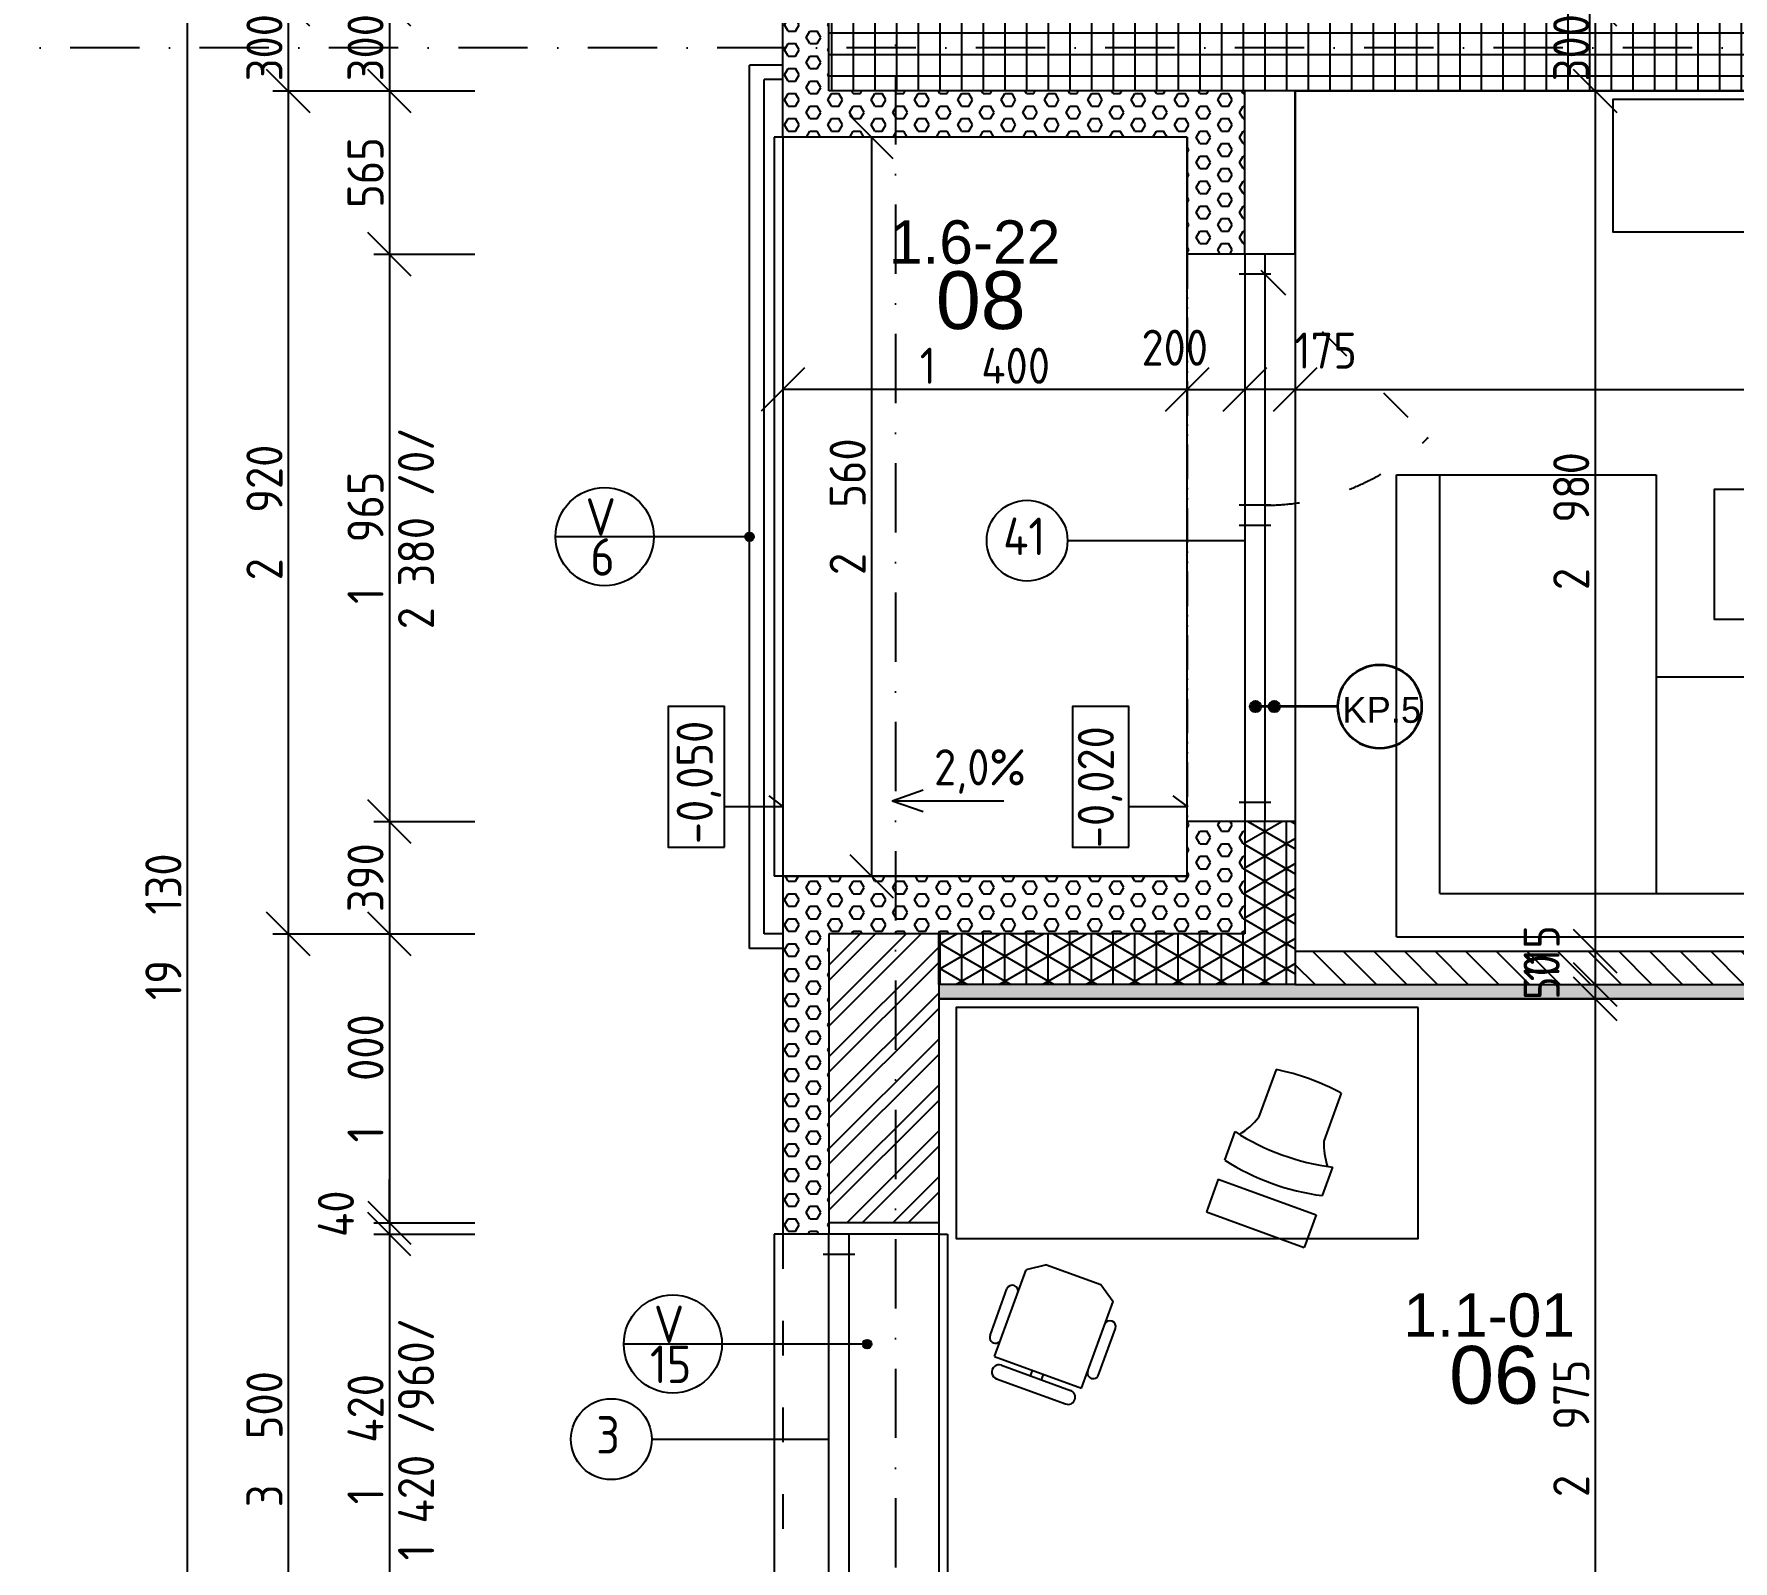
# Model space of a CAD drawing. Extents: x 4511820 to 5180432, y -1526536 to -944957.
# Drawn here: x 5024488 to 5030372, y -1324147 to -1318858 of the extents above; entities that cross this region are included whole.
import ezdxf

# ---------------------------------------------------------------- set-up
doc = ezdxf.new("R2010")
doc.units = 0
doc.header["$MEASUREMENT"] = 0
for name, pattern in [('ACAD_ISO03W100', [30, 12, -18]), ('ACAD_ISO12W100', [22, 12, -3, 0.5, -3, 0.5, -3]), ('BODKOCIARKOVANA_3', [5.6, 3, -1.3, 0, -1.3])]:
    doc.linetypes.add(name, pattern=pattern)
doc.layers.get('0').update_dxf_attribs({"linetype": 'CONTINUOUS'})
doc.layers.get('Defpoints').update_dxf_attribs({"color": 61, "linetype": 'CONTINUOUS'})
for name, color, linetype in [('KÓTY', 4, 'CONTINUOUS'), ('MÚRY', 1, 'CONTINUOUS'), ('OKNÁ', 143, 'CONTINUOUS'), ('osi', 253, 'CONTINUOUS'), ('Plochy', 41, 'CONTINUOUS'), ('POPIS', 7, 'CONTINUOUS'), ('POZEMOK', 7, 'CONTINUOUS'), ('TENKÁ', 7, 'CONTINUOUS'), ('ZARIADENIE', 47, 'CONTINUOUS'), ('ŠRAFY', 82, 'CONTINUOUS')]:
    doc.layers.add(name, color=color, linetype=linetype)
doc.layers.add('preklady', color=74, linetype='CONTINUOUS', lineweight=35)
doc.styles.add('ARIAL', font='arial.ttf')
doc.styles.add('STYLE1', font='isocp.shx')
doc.dimstyles.new('STANDARD-50', dxfattribs={"dimtxt": 125, "dimasz": 150, "dimexe": 10, "dimexo": 200, "dimgap": 20, "dimtad": 1, "dimdsep": 46, "dimlunit": 6, "dimtxsty": 'STYLE1', "dimblk1": 'OBLIQUE', "dimblk2": 'OBLIQUE', "dimsah": 1, "dimcen": 2.5, "dimse1": 1, "dimse2": 1, "dimadec": 0, "dimazin": 0, "dimtfac": 1, "dimtmove": 1, "dimatfit": 3, "dimldrblk": 'OBLIQUE', "dimfxl": 1, "dimtolj": 1, "dimtzin": 0, "dimarcsym": 0})
pattern_1 = [(0, (0, -175781), (0, 43.3012702), [25, -50]), (120, (0, -175781), (-37.5, -21.6506351), [25, -50]), (60, (25, -175781), (-37.5, 21.6506351), [25, -50])]

# ---------------------------------------------------------------- blocks, each defined once
blk = doc.blocks.new('_OBLIQUE')
at = {"color": 0, "linetype": 'ByBlock'}
blk.add_line((-0.5, -0.5), (0.5, 0.5), dxfattribs=at)
blk = doc.blocks.new('*D22311')
at = {"layer": 'Defpoints', "color": 0}
for p in [(5028092.5, -1312385.2), (5025018.5, -1331515.2), (5028252.5, -1331515.2)]:
    blk.add_point(p, dxfattribs=at)
at = {"layer": 'KÓTY', "color": 0, "lineweight": -2}
blk.add_line((5025018.5, -1312385.2), (5025018.5, -1331515.2), dxfattribs=at)
at = {"layer": 'KÓTY', "color": 0, "linetype": 'ByBlock', "lineweight": -2, "xscale": 150, "yscale": 150, "zscale": 150}
for p, rotation in [((5025018.5, -1312385.2), 90), ((5025018.5, -1331515.2), 270)]:
    blk.add_blockref('_OBLIQUE', p, dxfattribs=dict(at, rotation=rotation))
at = {"layer": 'KÓTY', "color": 0, "insert": (5024936, -1321950.2), "char_height": 125, "attachment_point": 5, "rotation": 90, "style": 'STYLE1'}
blk.add_mtext('\\A1;19ﾠ130', dxfattribs=at)
blk = doc.blocks.new('*D22318')
at = {"layer": 'Defpoints', "color": 0}
for p in [(5028252.5, -1318755.2), (5025368.5, -1319055.2), (5028252.5, -1319055.2)]:
    blk.add_point(p, dxfattribs=at)
at = {"layer": 'KÓTY', "color": 0, "lineweight": -2}
blk.add_line((5025368.5, -1318755.2), (5025368.5, -1319055.2), dxfattribs=at)
at = {"layer": 'KÓTY', "color": 0, "linetype": 'ByBlock', "lineweight": -2, "xscale": 150, "yscale": 150, "zscale": 150}
for p, rotation in [((5025368.5, -1318755.2), 90), ((5025368.5, -1319055.2), 270)]:
    blk.add_blockref('_OBLIQUE', p, dxfattribs=dict(at, rotation=rotation))
at = {"layer": 'KÓTY', "color": 0, "insert": (5025286, -1318905.2), "char_height": 125, "attachment_point": 5, "rotation": 90, "style": 'STYLE1'}
blk.add_mtext('\\A1;300', dxfattribs=at)
blk = doc.blocks.new('*D22319')
at = {"layer": 'Defpoints', "color": 0}
for p in [(5028252.5, -1319055.2), (5025368.5, -1321975.2), (5028252.5, -1321975.2)]:
    blk.add_point(p, dxfattribs=at)
at = {"layer": 'KÓTY', "color": 0, "lineweight": -2}
blk.add_line((5025368.5, -1319055.2), (5025368.5, -1321975.2), dxfattribs=at)
at = {"layer": 'KÓTY', "color": 0, "linetype": 'ByBlock', "lineweight": -2, "xscale": 150, "yscale": 150, "zscale": 150}
for p, rotation in [((5025368.5, -1319055.2), 90), ((5025368.5, -1321975.2), 270)]:
    blk.add_blockref('_OBLIQUE', p, dxfattribs=dict(at, rotation=rotation))
at = {"layer": 'KÓTY', "color": 0, "insert": (5025286, -1320515.2), "char_height": 125, "attachment_point": 5, "rotation": 90, "style": 'STYLE1'}
blk.add_mtext('\\A1;2ﾠ920', dxfattribs=at)
blk = doc.blocks.new('*D22320')
at = {"layer": 'Defpoints', "color": 0}
for p in [(5028252.5, -1321975.2), (5025368.5, -1325475.2), (5028252.5, -1325475.2)]:
    blk.add_point(p, dxfattribs=at)
at = {"layer": 'KÓTY', "color": 0, "lineweight": -2}
blk.add_line((5025368.5, -1321975.2), (5025368.5, -1325475.2), dxfattribs=at)
at = {"layer": 'KÓTY', "color": 0, "linetype": 'ByBlock', "lineweight": -2, "xscale": 150, "yscale": 150, "zscale": 150}
for p, rotation in [((5025368.5, -1321975.2), 90), ((5025368.5, -1325475.2), 270)]:
    blk.add_blockref('_OBLIQUE', p, dxfattribs=dict(at, rotation=rotation))
at = {"layer": 'KÓTY', "color": 0, "insert": (5025286, -1323725.2), "char_height": 125, "attachment_point": 5, "rotation": 90, "style": 'STYLE1'}
blk.add_mtext('\\A1;3ﾠ500', dxfattribs=at)
blk = doc.blocks.new('*D22327')
at = {"layer": 'Defpoints', "color": 0}
for p in [(5029692.5, -1318755.2), (5025718.5, -1319055.2), (5029692.5, -1319055.2)]:
    blk.add_point(p, dxfattribs=at)
at = {"layer": 'KÓTY', "color": 0, "lineweight": -2}
blk.add_line((5025718.5, -1318755.2), (5025718.5, -1319055.2), dxfattribs=at)
at = {"layer": 'KÓTY', "color": 0, "linetype": 'ByBlock', "lineweight": -2, "xscale": 150, "yscale": 150, "zscale": 150}
for p, rotation in [((5025718.5, -1318755.2), 90), ((5025718.5, -1319055.2), 270)]:
    blk.add_blockref('_OBLIQUE', p, dxfattribs=dict(at, rotation=rotation))
at = {"layer": 'KÓTY', "color": 0, "insert": (5025636, -1318905.2), "char_height": 125, "attachment_point": 5, "rotation": 90, "style": 'STYLE1'}
blk.add_mtext('\\A1;300', dxfattribs=at)
blk = doc.blocks.new('*D22330')
at = {"layer": 'Defpoints', "color": 0}
for p in [(5029680, -1321585.2), (5025718.5, -1321975.2), (5029692.5, -1321975.2)]:
    blk.add_point(p, dxfattribs=at)
at = {"layer": 'KÓTY', "color": 0, "lineweight": -2}
blk.add_line((5025718.5, -1321585.2), (5025718.5, -1321975.2), dxfattribs=at)
at = {"layer": 'KÓTY', "color": 0, "linetype": 'ByBlock', "lineweight": -2, "xscale": 150, "yscale": 150, "zscale": 150}
for p, rotation in [((5025718.5, -1321585.2), 90), ((5025718.5, -1321975.2), 270)]:
    blk.add_blockref('_OBLIQUE', p, dxfattribs=dict(at, rotation=rotation))
at = {"layer": 'KÓTY', "color": 0, "insert": (5025636, -1321780.2), "char_height": 125, "attachment_point": 5, "rotation": 90, "style": 'STYLE1'}
blk.add_mtext('\\A1;390', dxfattribs=at)
blk = doc.blocks.new('*D22331')
at = {"layer": 'Defpoints', "color": 0}
for p in [(5029692.5, -1321975.2), (5025718.5, -1322975.2), (5028442.5, -1322975.2)]:
    blk.add_point(p, dxfattribs=at)
at = {"layer": 'KÓTY', "color": 0, "lineweight": -2}
blk.add_line((5025718.5, -1321975.2), (5025718.5, -1322975.2), dxfattribs=at)
at = {"layer": 'KÓTY', "color": 0, "linetype": 'ByBlock', "lineweight": -2, "xscale": 150, "yscale": 150, "zscale": 150}
for p, rotation in [((5025718.5, -1321975.2), 90), ((5025718.5, -1322975.2), 270)]:
    blk.add_blockref('_OBLIQUE', p, dxfattribs=dict(at, rotation=rotation))
at = {"layer": 'KÓTY', "color": 0, "insert": (5025636, -1322475.2), "char_height": 125, "attachment_point": 5, "rotation": 90, "style": 'STYLE1'}
blk.add_mtext('\\A1;1ﾠ000', dxfattribs=at)
blk = doc.blocks.new('*D22332')
at = {"layer": 'Defpoints', "color": 0}
for p in [(5025718.5, -1323015.2), (5028252.5, -1323015.2), (5028442.5, -1322975.2)]:
    blk.add_point(p, dxfattribs=at)
at = {"layer": 'KÓTY', "color": 0, "lineweight": -2}
for p, q in [((5025718.5, -1322975.2), (5025718.5, -1322825.2)), ((5025718.5, -1322975.2), (5025718.5, -1323015.2)), ((5025718.5, -1323015.2), (5025718.5, -1323165.2))]:
    blk.add_line(p, q, dxfattribs=at)
at = {"layer": 'KÓTY', "color": 0, "linetype": 'ByBlock', "lineweight": -2, "xscale": 150, "yscale": 150, "zscale": 150}
for p, rotation in [((5025718.5, -1322975.2), 270), ((5025718.5, -1323015.2), 90)]:
    blk.add_blockref('_OBLIQUE', p, dxfattribs=dict(at, rotation=rotation))
at = {"layer": 'KÓTY', "color": 0, "insert": (5025533.5, -1322944.4), "char_height": 125, "attachment_point": 5, "rotation": 90, "style": 'STYLE1'}
blk.add_mtext('\\A1;40', dxfattribs=at)
blk = doc.blocks.new('*D22333')
at = {"layer": 'Defpoints', "color": 0}
for p in [(5028252.5, -1323015.2), (5025718.5, -1324435.2), (5028252.5, -1324435.2)]:
    blk.add_point(p, dxfattribs=at)
at = {"layer": 'KÓTY', "color": 0, "lineweight": -2}
blk.add_line((5025718.5, -1323015.2), (5025718.5, -1324435.2), dxfattribs=at)
at = {"layer": 'KÓTY', "color": 0, "linetype": 'ByBlock', "lineweight": -2, "xscale": 150, "yscale": 150, "zscale": 150}
for p, rotation in [((5025718.5, -1323015.2), 90), ((5025718.5, -1324435.2), 270)]:
    blk.add_blockref('_OBLIQUE', p, dxfattribs=dict(at, rotation=rotation))
at = {"layer": 'KÓTY', "color": 0, "insert": (5025636, -1323725.2), "char_height": 125, "attachment_point": 5, "rotation": 90, "style": 'STYLE1'}
blk.add_mtext('\\A1;1ﾠ420', dxfattribs=at)
blk = doc.blocks.new('SESACKA ROH1')
at = {"layer": 'ZARIADENIE', "color": 30, "ltscale": 0.25}
for p, q in [((4444944, -1318705.2), (4444944, -1317105.2)), ((4444944, -1317105.2), (4445844, -1317105.2)), ((4445094, -1318555.2), (4445094, -1317105.2)), ((4445844, -1317105.2), (4445844, -1317805.2)), ((4447444, -1317805.2), (4445844, -1317805.2)), ((4445844, -1317805.2), (4445844, -1318555.2)), ((4446569, -1317805.2), (4446569, -1318555.2)), ((4447294, -1318555.2), (4447294, -1317805.2)), ((4447444, -1318705.2), (4447444, -1317805.2)), ((4445094, -1318555.2), (4447294, -1318555.2)), ((4444944, -1318705.2), (4447444, -1318705.2))]:
    blk.add_line(p, q, dxfattribs=at)
at = {"layer": 'ZARIADENIE', "color": 45, "ltscale": 0.25}
blk.add_lwpolyline([(4447044, -1317155.2), (4446044, -1317155.2), (4446044, -1317605.2), (4447044, -1317605.2)], close=True, dxfattribs=at)
blk = doc.blocks.new('*D22544')
at = {"layer": 'Defpoints', "color": 0}
for p in [(5027781, -1319215.2), (5027388, -1321775.2), (5027781, -1321775.2)]:
    blk.add_point(p, dxfattribs=at)
at = {"layer": 'KÓTY', "color": 0, "lineweight": -2}
blk.add_line((5027388, -1319215.2), (5027388, -1321775.2), dxfattribs=at)
at = {"layer": 'KÓTY', "color": 0, "linetype": 'ByBlock', "lineweight": -2, "xscale": 150, "yscale": 150, "zscale": 150}
for p, rotation in [((5027388, -1319215.2), 90), ((5027388, -1321775.2), 270)]:
    blk.add_blockref('_OBLIQUE', p, dxfattribs=dict(at, rotation=rotation))
at = {"layer": 'KÓTY', "color": 0, "insert": (5027305.5, -1320495.2), "char_height": 125, "attachment_point": 5, "rotation": 90, "style": 'STYLE1'}
blk.add_mtext('\\A1;2ﾠ560', dxfattribs=at)
blk = doc.blocks.new('*D23213')
at = {"layer": 'Defpoints', "color": 0}
for p in [(5029894, -1318755.2), (5029894, -1319055.2), (5029894, -1319055.2)]:
    blk.add_point(p, dxfattribs=at)
at = {"layer": 'KÓTY', "color": 0, "lineweight": -2}
blk.add_line((5029894, -1318755.2), (5029894, -1319055.2), dxfattribs=at)
at = {"layer": 'KÓTY', "color": 0, "linetype": 'ByBlock', "lineweight": -2, "xscale": 150, "yscale": 150, "zscale": 150}
for p, rotation in [((5029894, -1318755.2), 90), ((5029894, -1319055.2), 270)]:
    blk.add_blockref('_OBLIQUE', p, dxfattribs=dict(at, rotation=rotation))
at = {"layer": 'KÓTY', "color": 0, "insert": (5029811.5, -1318905.2), "char_height": 125, "attachment_point": 5, "rotation": 90, "style": 'STYLE1'}
blk.add_mtext('\\A1;300', dxfattribs=at)
blk = doc.blocks.new('*D23214')
at = {"layer": 'Defpoints', "color": 0}
for p in [(5029894, -1319055.2), (5029894, -1322035.2), (5029894, -1322035.2)]:
    blk.add_point(p, dxfattribs=at)
at = {"layer": 'KÓTY', "color": 0, "lineweight": -2}
blk.add_line((5029894, -1319055.2), (5029894, -1322035.2), dxfattribs=at)
at = {"layer": 'KÓTY', "color": 0, "linetype": 'ByBlock', "lineweight": -2, "xscale": 150, "yscale": 150, "zscale": 150}
for p, rotation in [((5029894, -1319055.2), 90), ((5029894, -1322035.2), 270)]:
    blk.add_blockref('_OBLIQUE', p, dxfattribs=dict(at, rotation=rotation))
at = {"layer": 'KÓTY', "color": 0, "insert": (5029811.5, -1320545.2), "char_height": 125, "attachment_point": 5, "rotation": 90, "style": 'STYLE1'}
blk.add_mtext('\\A1;2ﾠ980', dxfattribs=at)
blk = doc.blocks.new('*D23215')
at = {"layer": 'Defpoints', "color": 0}
for p in [(5029894, -1322035.2), (5029894, -1322150.2), (5029894, -1322150.2)]:
    blk.add_point(p, dxfattribs=at)
at = {"layer": 'KÓTY', "color": 0, "lineweight": -2}
blk.add_line((5029894, -1322035.2), (5029894, -1322150.2), dxfattribs=at)
at = {"layer": 'KÓTY', "color": 0, "linetype": 'ByBlock', "lineweight": -2, "xscale": 150, "yscale": 150, "zscale": 150}
for p, rotation in [((5029894, -1322035.2), 90), ((5029894, -1322150.2), 270)]:
    blk.add_blockref('_OBLIQUE', p, dxfattribs=dict(at, rotation=rotation))
at = {"layer": 'KÓTY', "color": 0, "insert": (5029709, -1322041.9), "char_height": 125, "attachment_point": 5, "rotation": 90, "style": 'STYLE1'}
blk.add_mtext('\\A1;115', dxfattribs=at)
blk = doc.blocks.new('*D23216')
at = {"layer": 'Defpoints', "color": 0}
for p in [(5029894, -1322150.2), (5029894, -1322200.2), (5029894, -1322200.2)]:
    blk.add_point(p, dxfattribs=at)
at = {"layer": 'KÓTY', "color": 0, "lineweight": -2}
blk.add_line((5029894, -1322150.2), (5029894, -1322200.2), dxfattribs=at)
at = {"layer": 'KÓTY', "color": 0, "linetype": 'ByBlock', "lineweight": -2, "xscale": 150, "yscale": 150, "zscale": 150}
for p, rotation in [((5029894, -1322150.2), 90), ((5029894, -1322200.2), 270)]:
    blk.add_blockref('_OBLIQUE', p, dxfattribs=dict(at, rotation=rotation))
at = {"layer": 'KÓTY', "color": 0, "insert": (5029709, -1322124.4), "char_height": 125, "attachment_point": 5, "rotation": 90, "style": 'STYLE1'}
blk.add_mtext('\\A1;50', dxfattribs=at)
blk = doc.blocks.new('*D23217')
at = {"layer": 'Defpoints', "color": 0}
for p in [(5029894, -1322200.2), (5029894, -1325175.2), (5029894, -1325175.2)]:
    blk.add_point(p, dxfattribs=at)
at = {"layer": 'KÓTY', "color": 0, "lineweight": -2}
blk.add_line((5029894, -1322200.2), (5029894, -1325175.2), dxfattribs=at)
at = {"layer": 'KÓTY', "color": 0, "linetype": 'ByBlock', "lineweight": -2, "xscale": 150, "yscale": 150, "zscale": 150}
for p, rotation in [((5029894, -1322200.2), 90), ((5029894, -1325175.2), 270)]:
    blk.add_blockref('_OBLIQUE', p, dxfattribs=dict(at, rotation=rotation))
at = {"layer": 'KÓTY', "color": 0, "insert": (5029811.5, -1323687.7), "char_height": 125, "attachment_point": 5, "rotation": 90, "style": 'STYLE1'}
blk.add_mtext('\\A1;2ﾠ975', dxfattribs=at)
blk = doc.blocks.new('*D23301')
at = {"layer": 'Defpoints', "color": 0}
for p in [(5028856, -1319055.2), (5035616, -1319055.2), (5035616, -1320089.5)]:
    blk.add_point(p, dxfattribs=at)
at = {"layer": 'KÓTY', "color": 0, "lineweight": -2}
blk.add_line((5028856, -1320089.5), (5035616, -1320089.5), dxfattribs=at)
at = {"layer": 'KÓTY', "color": 0, "linetype": 'ByBlock', "lineweight": -2, "xscale": 150, "yscale": 150, "zscale": 150, "rotation": 180}
blk.add_blockref('_OBLIQUE', (5028856, -1320089.5), dxfattribs=at)
at = {"layer": 'KÓTY', "color": 0, "linetype": 'ByBlock', "lineweight": -2, "xscale": 150, "yscale": 150, "zscale": 150}
blk.add_blockref('_OBLIQUE', (5035616, -1320089.5), dxfattribs=at)
at = {"layer": 'KÓTY', "color": 0, "insert": (5032236, -1320007), "char_height": 125, "attachment_point": 5, "style": 'STYLE1'}
blk.add_mtext('\\A1;6ﾠ760', dxfattribs=at)
blk = doc.blocks.new('*D23302')
at = {"layer": 'Defpoints', "color": 0}
for p in [(5028681, -1320089.5), (5028681, -1320089.5), (5028856, -1320089.5)]:
    blk.add_point(p, dxfattribs=at)
at = {"layer": 'KÓTY', "color": 0, "lineweight": -2}
blk.add_line((5028856, -1320089.5), (5028681, -1320089.5), dxfattribs=at)
at = {"layer": 'KÓTY', "color": 0, "linetype": 'ByBlock', "lineweight": -2, "xscale": 150, "yscale": 150, "zscale": 150, "rotation": 180}
blk.add_blockref('_OBLIQUE', (5028681, -1320089.5), dxfattribs=at)
at = {"layer": 'KÓTY', "color": 0, "linetype": 'ByBlock', "lineweight": -2, "xscale": 150, "yscale": 150, "zscale": 150}
blk.add_blockref('_OBLIQUE', (5028856, -1320089.5), dxfattribs=at)
at = {"layer": 'KÓTY', "color": 0, "insert": (5028961, -1319954.5), "char_height": 125, "attachment_point": 5, "style": 'STYLE1'}
blk.add_mtext('\\A1;175', dxfattribs=at)
blk = doc.blocks.new('*D23303')
at = {"layer": 'Defpoints', "color": 0}
for p in [(5027081, -1319620.2), (5028481, -1319620.2), (5027081, -1320089.5)]:
    blk.add_point(p, dxfattribs=at)
at = {"layer": 'KÓTY', "color": 0, "lineweight": -2}
blk.add_line((5028481, -1320089.5), (5027081, -1320089.5), dxfattribs=at)
at = {"layer": 'KÓTY', "color": 0, "linetype": 'ByBlock', "lineweight": -2, "xscale": 150, "yscale": 150, "zscale": 150, "rotation": 180}
blk.add_blockref('_OBLIQUE', (5027081, -1320089.5), dxfattribs=at)
at = {"layer": 'KÓTY', "color": 0, "linetype": 'ByBlock', "lineweight": -2, "xscale": 150, "yscale": 150, "zscale": 150}
blk.add_blockref('_OBLIQUE', (5028481, -1320089.5), dxfattribs=at)
at = {"layer": 'KÓTY', "color": 0, "insert": (5027781, -1320007), "char_height": 125, "attachment_point": 5, "style": 'STYLE1'}
blk.add_mtext('\\A1;1ﾠ400', dxfattribs=at)
blk = doc.blocks.new('*D23304')
at = {"layer": 'Defpoints', "color": 0}
for p in [(5028481, -1319620.2), (5028681, -1319620.2), (5028681, -1320089.5)]:
    blk.add_point(p, dxfattribs=at)
at = {"layer": 'KÓTY', "color": 0, "lineweight": -2}
blk.add_line((5028481, -1320089.5), (5028681, -1320089.5), dxfattribs=at)
at = {"layer": 'KÓTY', "color": 0, "linetype": 'ByBlock', "lineweight": -2, "xscale": 150, "yscale": 150, "zscale": 150, "rotation": 180}
blk.add_blockref('_OBLIQUE', (5028481, -1320089.5), dxfattribs=at)
at = {"layer": 'KÓTY', "color": 0, "linetype": 'ByBlock', "lineweight": -2, "xscale": 150, "yscale": 150, "zscale": 150}
blk.add_blockref('_OBLIQUE', (5028681, -1320089.5), dxfattribs=at)
at = {"layer": 'KÓTY', "color": 0, "insert": (5028438.5, -1319944.5), "char_height": 125, "attachment_point": 5, "style": 'STYLE1'}
blk.add_mtext('\\A1;200', dxfattribs=at)
blk = doc.blocks.new('*D47184')
at = {"layer": 'Defpoints', "color": 0}
for p in [(5028681, -1319055.2), (5025718.5, -1319620.2), (5028668.5, -1319620.2)]:
    blk.add_point(p, dxfattribs=at)
at = {"layer": 'KÓTY', "color": 0, "lineweight": -2}
blk.add_line((5025718.5, -1319055.2), (5025718.5, -1319620.2), dxfattribs=at)
at = {"layer": 'KÓTY', "color": 0, "linetype": 'ByBlock', "lineweight": -2, "xscale": 150, "yscale": 150, "zscale": 150}
for p, rotation in [((5025718.5, -1319055.2), 90), ((5025718.5, -1319620.2), 270)]:
    blk.add_blockref('_OBLIQUE', p, dxfattribs=dict(at, rotation=rotation))
at = {"layer": 'KÓTY', "color": 0, "insert": (5025636, -1319337.7), "char_height": 125, "attachment_point": 5, "rotation": 90, "style": 'STYLE1'}
blk.add_mtext('\\A1;565', dxfattribs=at)
blk = doc.blocks.new('*D47185')
at = {"layer": 'Defpoints', "color": 0}
for p in [(5028681, -1319620.2), (5025718.5, -1321585.2), (5028668.5, -1321585.2)]:
    blk.add_point(p, dxfattribs=at)
at = {"layer": 'KÓTY', "color": 0, "lineweight": -2}
blk.add_line((5025718.5, -1319620.2), (5025718.5, -1321585.2), dxfattribs=at)
at = {"layer": 'KÓTY', "color": 0, "linetype": 'ByBlock', "lineweight": -2, "xscale": 150, "yscale": 150, "zscale": 150}
for p, rotation in [((5025718.5, -1319620.2), 90), ((5025718.5, -1321585.2), 270)]:
    blk.add_blockref('_OBLIQUE', p, dxfattribs=dict(at, rotation=rotation))
at = {"layer": 'KÓTY', "color": 0, "insert": (5025636, -1320602.7), "char_height": 125, "attachment_point": 5, "rotation": 90, "style": 'STYLE1'}
blk.add_mtext('\\A1;1ﾠ965', dxfattribs=at)

msp = doc.modelspace()

# ---------------------------------------------------------------- hatches: boundary and pattern name
at = {"layer": 'preklady'}
h = msp.add_hatch(color=256, dxfattribs=at)
h.dxf.hatch_style = 1
h.paths.add_polyline_path([(5028718.096, -1321206.016, 1), (5028718.096, -1321169.016, 1)])
h = msp.add_hatch(color=256, dxfattribs=at)
h.dxf.hatch_style = 1
h.paths.add_polyline_path([(5028783.096, -1321206.016, 1), (5028783.096, -1321169.016, 1)])
at = {"layer": 'TENKÁ'}
h = msp.add_hatch(color=256, dxfattribs=at)
h.dxf.hatch_style = 1
h.paths.add_polyline_path([(5026951, -1320599, 2.41421356), (5026966, -1320584, 0.41421356)])
h = msp.add_hatch(color=256, dxfattribs=at)
h.dxf.hatch_style = 1
h.paths.add_polyline_path([(5027357.815, -1323395.653, 2.41421356), (5027372.815, -1323380.653, 0.41421356)])
at = {"layer": 'ŠRAFY'}
h = msp.add_hatch(dxfattribs=at)
h.set_pattern_fill('HEX', color=256, scale=200)
h.set_pattern_definition(pattern_1)
h.paths.add_polyline_path([(5028681, -1319620.191), (5028681, -1319555.191), (5028681, -1319055.191), (5027241, -1319055.191), (5027241, -1318755.191), (5028681, -1318755.191), (5028681, -1318190.191), (5028481, -1318190.191), (5028481, -1318353.547), (5028481, -1318595.191), (5027081, -1318595.191), (5027081, -1318795.191), (5027081, -1318845.191), (5027081, -1318965.191), (5027081, -1319015.191), (5027081, -1319215.191), (5028481, -1319215.191), (5028481, -1319555.191), (5028481, -1319620.191)])
at = {"layer": 'ŠRAFY', "ltscale": 0.25}
h = msp.add_hatch(dxfattribs=at)
h.set_pattern_fill('ANSI37', color=256, scale=600, angle=45)
h.set_pattern_definition([(90, (-3307273.674, 493071.734), (-75, 1e-14), []), (180, (-3307273.674, 493071.734), (-1e-14, -75), [])])
h.paths.add_polyline_path([(5036351, -1318755.191), (5036236, -1318755.191), (5035486, -1318755.191), (5035371, -1318755.191), (5034711, -1318755.191), (5034111, -1318755.191), (5033511, -1318755.191), (5033361, -1318755.191), (5028856, -1318755.191), (5028681, -1318755.191), (5027241, -1318755.191), (5027241, -1319055.191), (5028681, -1319055.191), (5028856, -1319055.191), (5033366, -1319055.191), (5033941, -1319055.191), (5034191, -1319055.191), (5034291, -1319055.191), (5034541, -1319055.191), (5034991, -1319055.191), (5035641, -1319055.191), (5035756, -1319055.191), (5036491, -1319055.191), (5036491, -1318870.191), (5036541, -1318870.191), (5036541, -1318755.191), (5036466, -1318755.191)])
at = {"layer": 'ŠRAFY'}
h = msp.add_hatch(dxfattribs=at)
h.set_pattern_fill('HEX', color=256, scale=200)
h.set_pattern_definition(pattern_1)
h.paths.add_polyline_path([(5027081, -1321975.191), (5027081, -1322025.191), (5027081, -1323015.191), (5027241, -1323015.191), (5027241, -1322975.191), (5027241, -1321975.191), (5027621, -1321975.191), (5028681, -1321975.191), (5028681, -1321585.191), (5028481, -1321585.191), (5028481, -1321775.191), (5027081, -1321775.191)])
at = {"layer": 'ŠRAFY', "ltscale": 0.25}
h = msp.add_hatch(dxfattribs=at)
h.set_pattern_fill('NET3', color=256, scale=600, angle=90)
h.set_pattern_definition([(90, (468750.5, -175781), (-75, 5e-15), []), (150, (468750.5, -175781), (-37.5, -64.9519053), []), (210, (468750.5, -175781), (37.5, -64.9519053), [])])
h.paths.add_polyline_path([(5028681, -1321975.191), (5027621, -1321975.191), (5027621, -1322150.191), (5028856, -1322150.191), (5028856, -1322035.191), (5028856, -1321585.191), (5028751, -1321585.191), (5028681, -1321585.191)])
at = {"layer": 'ŠRAFY'}
h = msp.add_hatch(dxfattribs=at)
h.set_pattern_fill('ANSI32', color=256, scale=300)
h.paths.add_polyline_path([(5027241, -1321975.191), (5027241, -1322975.191), (5027621, -1322975.191), (5027621, -1322200.191), (5027621, -1322150.191), (5027621, -1321975.191)])
at = {"layer": 'ŠRAFY', "ltscale": 0.25}
h = msp.add_hatch(dxfattribs=at)
h.set_pattern_fill('ANSI31', color=256, scale=600, angle=90, style=0)
h.set_pattern_definition([(135, (-2976355.03, 23031.926), (-53.0330086, -53.0330086), [])])
h.paths.add_polyline_path([(5033376, -1322035.191), (5028856, -1322035.191), (5028856, -1322150.191), (5033261, -1322150.191), (5033261, -1325175.191), (5033376, -1325175.191), (5033376, -1325060.191), (5033376, -1322150.191)])
at = {"layer": 'ŠRAFY'}
h = msp.add_hatch(dxfattribs=at)
h.set_pattern_fill('DOTS', color=256, scale=250)
h.set_pattern_definition([(0, (0, -175781), (7.8125, 15.625), [0, -15.625])])
h.paths.add_polyline_path([(5033211, -1322200.191), (5033261, -1322150.191), (5028856, -1322150.191), (5027621, -1322150.191), (5027621, -1322200.191)])

# ---------------------------------------------------------------- linework, layer by layer
at = {"layer": 'KÓTY', "ltscale": 25}
for p, q in [((5025315.097, -1319055.191), (5025665.097, -1319055.191)), ((5025665.097, -1319055.191), (5026015.097, -1319055.191)), ((5025665.097, -1321585.191), (5026015.097, -1321585.191)), ((5025315.097, -1321975.191), (5025665.097, -1321975.191)), ((5025665.097, -1321975.191), (5026015.097, -1321975.191)), ((5025665.097, -1322975.191), (5026015.097, -1322975.191)), ((5025665.097, -1323015.191), (5026015.097, -1323015.191))]:
    msp.add_line(p, q, dxfattribs=at)
at = {"layer": 'KÓTY'}
msp.add_line((5025665.097, -1319620.191), (5026015.097, -1319620.191), dxfattribs=at)
at = {"layer": 'MÚRY'}
for p, q in [((5027081, -1319215.191), (5027081, -1318595.191)), ((5028856, -1319055.191), (5035616, -1319055.191)), ((5028856, -1319555.191), (5028856, -1319055.191)), ((5028856, -1319620.191), (5028856, -1319055.191)), ((5028481, -1319215.191), (5027081, -1319215.191)), ((5028481, -1319215.191), (5028481, -1319555.191)), ((5028481, -1319215.191), (5028481, -1319620.191)), ((5028481, -1321775.191), (5028481, -1321585.191)), ((5028856, -1321585.191), (5028856, -1322035.191)), ((5027081, -1321775.191), (5027081, -1323015.191)), ((5028481, -1321775.191), (5027081, -1321775.191)), ((5028856, -1322035.191), (5036356, -1322035.191)), ((5027621, -1322200.191), (5027621, -1323015.191)), ((5027621, -1322200.191), (5033211, -1322200.191)), ((5027621, -1323015.191), (5027081, -1323015.191))]:
    msp.add_line(p, q, dxfattribs=at)
at = {"layer": 'MÚRY', "ltscale": 0.25}
for p, q in [((5028856, -1319620.191), (5028481, -1319620.191)), ((5028856, -1321585.191), (5028481, -1321585.191))]:
    msp.add_line(p, q, dxfattribs=at)
at = {"layer": 'OKNÁ', "ltscale": 0.25}
for p, q in [((5028681, -1319620.191), (5028681, -1321585.191)), ((5028751, -1319620.191), (5028751, -1321585.191)), ((5028771, -1319690.191), (5028661, -1319690.191)), ((5028771, -1320490.191), (5028661, -1320490.191)), ((5028771, -1320560.191), (5028661, -1320560.191)), ((5028067.146, -1320612.691), (5028681, -1320612.691)), ((5028771, -1321520.191), (5028661, -1321520.191)), ((5027241, -1324435.191), (5027241, -1323015.191)), ((5027311, -1324435.191), (5027311, -1323015.191)), ((5027331, -1323085.191), (5027221, -1323085.191)), ((5027331, -1323085.191), (5027221, -1323085.191)), ((5026627.146, -1323725.191), (5027241, -1323725.191))]:
    msp.add_line(p, q, dxfattribs=at)
at = {"layer": 'OKNÁ', "linetype": 'ACAD_ISO03W100', "ltscale": 10}
msp.add_line((5028736.858, -1319676.049), (5029316.685, -1320255.877), dxfattribs=at)
at = {"layer": 'OKNÁ', "ltscale": 0.25}
for centre in [(5027927.146, -1320612.691), (5026487.146, -1323725.191)]:
    msp.add_circle(centre, 140, dxfattribs=at)
at = {"layer": 'OKNÁ', "linetype": 'ACAD_ISO03W100', "ltscale": 10}
msp.add_arc((5028751, -1319690.191), 800, 270, 315, dxfattribs=at)
at = {"layer": 'osi', "linetype": 'BODKOCIARKOVANA_3', "ltscale": 80}
for p, q in [((5027471, -1310038), (5027471, -1347555.191)), ((5041881, -1318905.191), (4978211, -1318905.191))]:
    msp.add_line(p, q, dxfattribs=at)
at = {"layer": 'Plochy'}
for points in [[(5035616, -1319055.191), (5028856, -1319055.191), (5028856, -1322035.191), (5035616, -1322035.191)], [(5028481, -1319215.191), (5027081, -1319215.191), (5027081, -1321775.191), (5028481, -1321775.191)], [(5033211, -1322200.191), (5027621, -1322200.191), (5027621, -1325175.191), (5033211, -1325175.191)]]:
    msp.add_lwpolyline(points, close=True, dxfattribs=at)
at = {"layer": 'POZEMOK'}
for p, q in [((5026966, -1322025.191), (5026966, -1318965.191)), ((5027081, -1318965.191), (5026966, -1318965.191)), ((5027016, -1321975.191), (5027016, -1319015.191)), ((5027081, -1319015.191), (5027016, -1319015.191)), ((5027081, -1321975.191), (5027016, -1321975.191)), ((5027081, -1322025.191), (5026966, -1322025.191))]:
    msp.add_line(p, q, dxfattribs=at)
at = {"layer": 'preklady'}
msp.add_line((5029003.404, -1321187.516), (5028736.596, -1321187.516), dxfattribs=at)
at = {"layer": 'preklady', "ltscale": 0.25}
msp.add_circle((5029148.404, -1321187.516), 145, dxfattribs=at)
at = {"layer": 'preklady'}
for centre in [(5028718.096, -1321187.516), (5028783.096, -1321187.516)]:
    msp.add_circle(centre, 18.5, dxfattribs=at)
at = {"layer": 'TENKÁ'}
for p, q in [((5027241, -1319055.191), (5027241, -1318755.191)), ((5028681, -1319055.191), (5027241, -1319055.191)), ((5028681, -1319555.191), (5028681, -1319055.191)), ((5028681, -1319620.191), (5028681, -1319055.191)), ((5028856, -1319055.191), (5028681, -1319055.191)), ((5027567.211, -1321477.463), (5027460.011, -1321515.063)), ((5026879.5, -1321533.547), (5027081, -1321533.547)), ((5027032.191, -1321496.191), (5027081, -1321533.547)), ((5027846.011, -1321515.063), (5027460.011, -1321515.063)), ((5027567.211, -1321552.663), (5027460.011, -1321515.063)), ((5028279.5, -1321533.547), (5028481, -1321533.547)), ((5028432.191, -1321496.191), (5028481, -1321533.547)), ((5028681, -1321585.191), (5028681, -1321975.191)), ((5027241, -1321975.191), (5027241, -1323015.191)), ((5028681, -1321975.191), (5027241, -1321975.191)), ((5027621, -1322150.191), (5027621, -1321975.191)), ((5028856, -1322035.191), (5028856, -1322150.191)), ((5028856, -1322150.191), (5027621, -1322150.191)), ((5027621, -1322150.191), (5027621, -1322200.191)), ((5027621, -1322975.191), (5027241, -1322975.191))]:
    msp.add_line(p, q, dxfattribs=at)
at = {"layer": 'TENKÁ', "ltscale": 0.25}
for p, q in [((5027051, -1319215.191), (5027051, -1321775.191)), ((5027081, -1319215.191), (5027051, -1319215.191)), ((5026634.097, -1320599), (5026294.097, -1320599)), ((5026966, -1320599), (5026634.097, -1320599)), ((5027081, -1321775.191), (5027051, -1321775.191)), ((5028856, -1322150.191), (5033261, -1322150.191)), ((5027051, -1323015.191), (5027051, -1324435.191)), ((5027081, -1323015.191), (5027051, -1323015.191)), ((5027621, -1323015.191), (5027651, -1323015.191)), ((5027651, -1323015.191), (5027651, -1324435.191)), ((5026870.412, -1323395.653), (5026530.412, -1323395.653)), ((5027372.815, -1323395.653), (5026870.412, -1323395.653))]:
    msp.add_line(p, q, dxfattribs=at)
at = {"layer": 'TENKÁ', "linetype": 'ACAD_ISO03W100', "ltscale": 10}
for p, q in [((5027081, -1319215.191), (5027081, -1321775.191)), ((5027081, -1323015.191), (5027081, -1324435.191)), ((5027621, -1323015.191), (5027621, -1324435.191))]:
    msp.add_line(p, q, dxfattribs=at)
at = {"layer": 'TENKÁ', "linetype": 'ACAD_ISO12W100', "ltscale": 10}
for p, q in [((5028481, -1319620.191), (5028481, -1321585.191)), ((5028856, -1319620.191), (5028856, -1321585.191))]:
    msp.add_line(p, q, dxfattribs=at)
at = {"layer": 'TENKÁ'}
for points in [[(5026879.5, -1321674.854), (5026879.5, -1321187.239), (5026684.101, -1321187.239), (5026684.101, -1321674.854)], [(5028279.5, -1321674.854), (5028279.5, -1321187.239), (5028084.101, -1321187.239), (5028084.101, -1321674.854)]]:
    msp.add_lwpolyline(points, close=True, dxfattribs=at)
at = {"layer": 'TENKÁ', "ltscale": 0.25}
for centre in [(5026464.097, -1320599), (5026700.412, -1323395.653)]:
    msp.add_circle(centre, 170, dxfattribs=at)
at = {"layer": 'TENKÁ'}
for centre in [(5026966, -1320599), (5027372.815, -1323395.653)]:
    msp.add_circle(centre, 15, dxfattribs=at)
at = {"layer": 'ZARIADENIE', "color": 8, "ltscale": 0.25}
for p, q in [((5028789.58, -1322444.39), (5028729.059, -1322610.668)), ((5029015.106, -1322526.475), (5028954.586, -1322692.752)), ((5028611.452, -1322758.362), (5028647.292, -1322659.893)), ((5028949.742, -1322881.489), (5028985.581, -1322783.021)), ((5028589.384, -1322825.041), (5028548.342, -1322937.804)), ((5028589.384, -1322825.041), (5028927.674, -1322948.168)), ((5028548.342, -1322937.804), (5028886.631, -1323060.931)), ((5028927.674, -1322948.168), (5028886.631, -1323060.931))]:
    msp.add_line(p, q, dxfattribs=at)
at = {"layer": 'ZARIADENIE', "color": 33, "ltscale": 0.25}
for p, q in [((5027994.027, -1323121.302), (5027923.965, -1323138.368)), ((5027994.027, -1323121.302), (5028181.966, -1323189.706)), ((5027814.518, -1323439.07), (5027923.965, -1323138.368)), ((5028181.966, -1323189.706), (5028224.666, -1323247.815)), ((5027798.67, -1323365.661), (5027857.255, -1323204.701)), ((5028115.22, -1323548.516), (5028224.666, -1323247.815)), ((5028174.547, -1323502.469), (5028233.132, -1323341.509)), ((5027814.518, -1323439.07), (5028115.22, -1323548.516)), ((5027838.493, -1323469.079), (5028077.564, -1323556.094)), ((5027939.235, -1323505.746), (5027946.075, -1323486.953)), ((5027821.392, -1323516.064), (5028060.463, -1323603.079)), ((5027976.822, -1323519.427), (5027983.663, -1323500.633))]:
    msp.add_line(p, q, dxfattribs=at)
at = {"layer": 'ZARIADENIE', "color": 45, "ltscale": 0.25}
msp.add_lwpolyline([(5031556, -1319085.191), (5029956, -1319085.191), (5029956, -1319542.959), (5031556, -1319542.959)], close=True, dxfattribs=at)
at = {"layer": 'ZARIADENIE'}
msp.add_lwpolyline([(5029281, -1322230.191), (5027681, -1322230.191), (5027681, -1323030.191), (5029281, -1323030.191)], close=True, dxfattribs=at)
at = {"layer": 'ZARIADENIE', "color": 8, "ltscale": 0.25}
for centre, radius, start, end in [((5028624.905, -1323247.685), 820, 61.5850319, 78.4149681), ((5029090.053, -1321969.703), 820, 237.3196165, 262.6803835), ((5028519.433, -1322440.217), 270.179, 301.9719025, 320.8849629), ((5029224.732, -1322696.925), 270.179, 179.1150371, 198.0280976), ((5029054.213, -1322068.172), 820, 237.3196165, 262.6803835)]:
    msp.add_arc(centre, radius, start, end, dxfattribs=at)
at = {"layer": 'ZARIADENIE', "color": 33, "ltscale": 0.25}
for centre, radius, start, end in [((5027876.048, -1323211.541), 20, 340, 160), ((5027817.464, -1323372.501), 20, 160, 340), ((5028214.338, -1323334.668), 20, 340, 160), ((5027829.942, -1323492.572), 25, 70, 250), ((5028155.753, -1323495.628), 20, 160, 340), ((5028069.014, -1323579.587), 25, 250, 70)]:
    msp.add_arc(centre, radius, start, end, dxfattribs=at)

# ---------------------------------------------------------------- block references
at = {"layer": 'Plochy', "color": 2}
msp.add_blockref('SESACKA ROH1', (584262, -3280), dxfattribs=at)

# ---------------------------------------------------------------- texts
at = {"layer": 'KÓTY', "char_height": 125, "attachment_point": 5, "rotation": 90, "style": 'STYLE1'}
for s, insert in [('\\A1;2 380 /0/', (5025810.957, -1320570.191)), ('\\A1;1 420 /960/', (5025810.957, -1323725.191))]:
    msp.add_mtext(s, dxfattribs=dict(at, insert=insert))
at = {"layer": 'POPIS', "lineweight": 40, "ltscale": 0.25, "style": 'ARIAL'}
for s, height, p in [('1.6-22', 150, (5027448.269, -1319653.27)), ('08', 200, (5027611.311, -1319879.77)), ('1.1-01', 150, (5029230.269, -1323370.27)), ('06', 200, (5029388.811, -1323602.27))]:
    msp.add_text(s, height=height, dxfattribs=at).set_placement(p)
at = {"layer": 'preklady', "linetype": 'Continuous', "lineweight": 20, "style": 'ARIAL'}
msp.add_text('KP.5', height=90, dxfattribs=at).set_placement((5029019.14, -1321243.773))
at = {"layer": 'TENKÁ', "style": 'STYLE1'}
for s, p in [('V', (5026398.067, -1320595.5)), ('41', (5027844.116, -1320662.691)), ('6', (5026414.567, -1320734.137)), ('V', (5026634.382, -1323392.153)), ('15', (5026620.882, -1323530.79)), ('3', (5026435.116, -1323775.191))]:
    msp.add_text(s, height=130, dxfattribs=at).set_placement(p)
at = {"layer": 'TENKÁ', "ltscale": 0.25, "style": 'STYLE1'}
for s, p in [('-0,050', (5026838.701, -1321663.792)), ('-0,020', (5028227.701, -1321677.792))]:
    msp.add_text(s, height=125, rotation=90, dxfattribs=at).set_placement(p)
msp.add_text('2,0%', height=125, dxfattribs=at).set_placement((5027604.843, -1321460.352))

# ---------------------------------------------------------------- dimensions: what is measured, and where the dimension line sits
at = {"layer": 'KÓTY'}
for base, p1, p2, picture, middle in [((5025018.5, -1331515.191), (5028092.5, -1312385.191), (5028252.5, -1331515.191), '*D22311', (5024935.957, -1321950.191)), ((5025368.5, -1319055.191), (5028252.5, -1318755.191), (5028252.5, -1319055.191), '*D22318', (5025286, -1318905.191)), ((5025718.5, -1319055.191), (5029692.5, -1318755.191), (5029692.5, -1319055.191), '*D22327', (5025636, -1318905.191)), ((5029894, -1319055.191), (5029894, -1318755.191), (5029894, -1319055.191), '*D23213', (5029811.5, -1318905.191)), ((5025368.5, -1321975.191), (5028252.5, -1319055.191), (5028252.5, -1321975.191), '*D22319', (5025285.957, -1320515.191)), ((5029894, -1322035.191), (5029894, -1319055.191), (5029894, -1322035.191), '*D23214', (5029811.457, -1320545.191)), ((5025718.5, -1321975.191), (5029680, -1321585.191), (5029692.5, -1321975.191), '*D22330', (5025636, -1321780.191)), ((5025368.5, -1325475.191), (5028252.5, -1321975.191), (5028252.5, -1325475.191), '*D22320', (5025285.957, -1323725.191)), ((5025718.5, -1322975.191), (5029692.5, -1321975.191), (5028442.5, -1322975.191), '*D22331', (5025635.957, -1322475.191)), ((5029894, -1322150.191), (5029894, -1322035.191), (5029894, -1322150.191), '*D23215', (5029709, -1322041.941)), ((5029894, -1322200.191), (5029894, -1322150.191), (5029894, -1322200.191), '*D23216', (5029709, -1322124.441)), ((5029894, -1325175.191), (5029894, -1322200.191), (5029894, -1325175.191), '*D23217', (5029811.457, -1323687.691)), ((5025718.5, -1323015.191), (5028442.5, -1322975.191), (5028252.5, -1323015.191), '*D22332', (5025533.5, -1322944.441)), ((5025718.5, -1324435.191), (5028252.5, -1323015.191), (5028252.5, -1324435.191), '*D22333', (5025635.957, -1323725.191))]:
    dim = msp.add_linear_dim(base=base, p1=p1, p2=p2, angle=90, dimstyle='STANDARD-50', dxfattribs=at)
    dim.commit()
    dim.dimension.update_dxf_attribs({"geometry": picture, "text_midpoint": middle})
for base, p1, p2, picture, middle in [((5025718.5, -1319620.191), (5028681, -1319055.191), (5028668.5, -1319620.191), '*D47184', (5025636, -1319337.691)), ((5027388, -1321775.191), (5027781, -1319215.191), (5027781, -1321775.191), '*D22544', (5027305.457, -1320495.191)), ((5025718.5, -1321585.191), (5028681, -1319620.191), (5028668.5, -1321585.191), '*D47185', (5025635.957, -1320602.691))]:
    dim = msp.add_linear_dim(base=base, p1=p1, p2=p2, angle=90, dimstyle='STANDARD-50', override={"dimtxsty": 'STYLE1', "dimldrblk": 'OBLIQUE'}, dxfattribs=at)
    dim.commit()
    dim.dimension.update_dxf_attribs({"geometry": picture, "text_midpoint": middle})
for base, p1, p2, picture, middle in [((5035616, -1320089.5), (5028856, -1319055.191), (5035616, -1319055.191), '*D23301', (5032236, -1320006.957)), ((5027081, -1320089.5), (5028481, -1319620.191), (5027081, -1319620.191), '*D23303', (5027781, -1320006.957))]:
    dim = msp.add_linear_dim(base=base, p1=p1, p2=p2, dimstyle='STANDARD-50', dxfattribs=at)
    dim.commit()
    dim.dimension.update_dxf_attribs({"geometry": picture, "text_midpoint": middle})
for p1, p2, picture, middle in [((5028481, -1319620.191), (5028681, -1319620.191), '*D23304', (5028438.5, -1320027)), ((5028856, -1320089.5), (5028681, -1320089.5), '*D23302', (5028961, -1320037))]:
    dim = msp.add_linear_dim(base=(5028681, -1320089.5), p1=p1, p2=p2, dimstyle='STANDARD-50', dxfattribs=at)
    dim.commit()
    dim.dimension.update_dxf_attribs({"geometry": picture, "text_midpoint": middle, "dimtype": 160})

doc.saveas('drawing.dxf')
